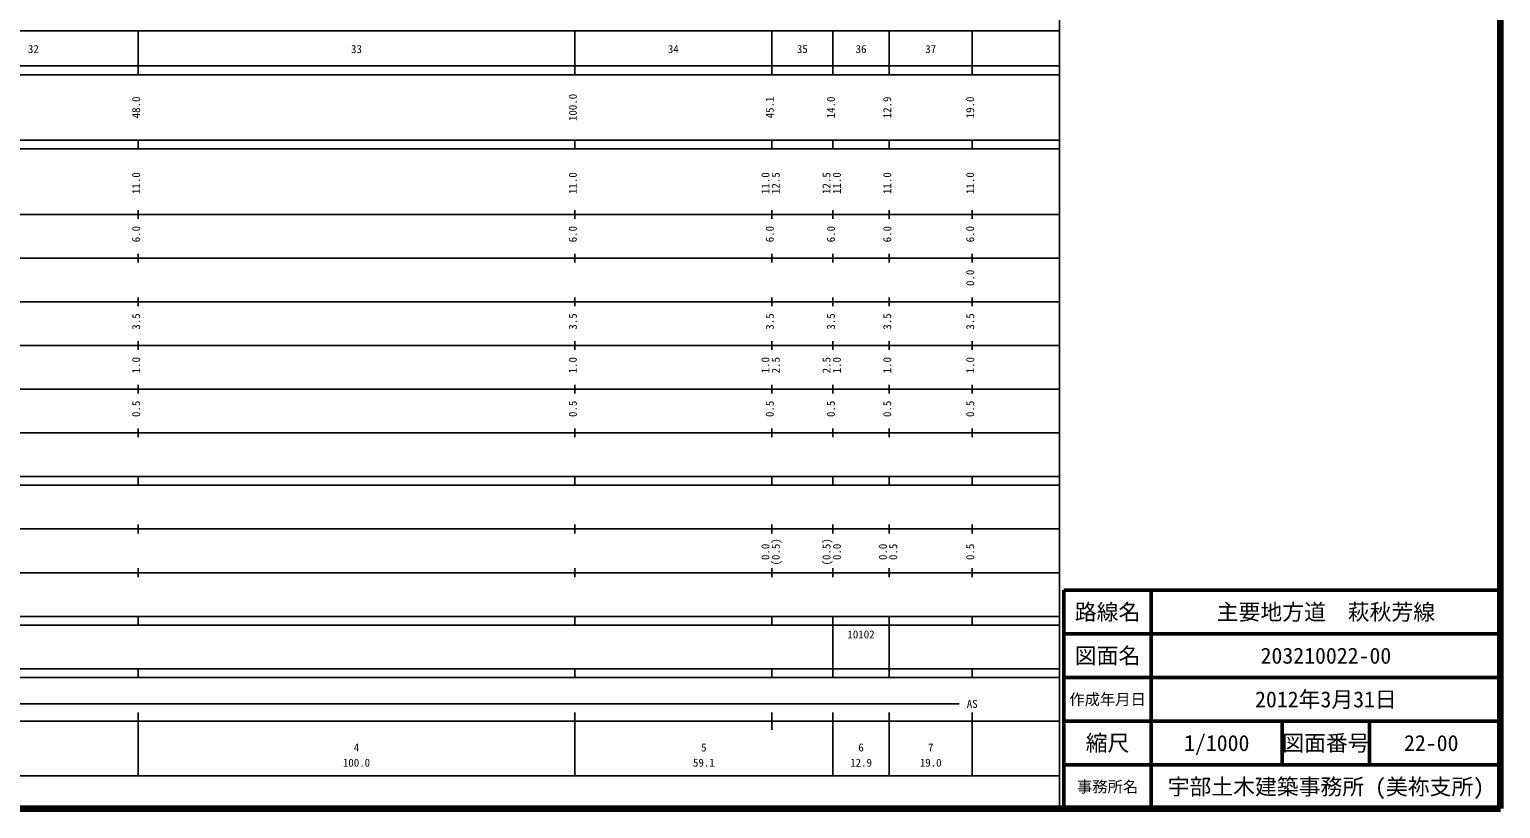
# Model space of a CAD drawing. Units: millimetres on the paper, enlarged 1000 times. Extents: x 40000 to 680000, y 20000 to 380000.
# Drawn here: x 343102 to 680000, y 20000 to 198357 of the extents above; entities that cross this region are included whole.
import ezdxf
from ezdxf.enums import TextEntityAlignment as Align

# ---------------------------------------------------------------- set-up
doc = ezdxf.new("R2010")
doc.units = ezdxf.units.MM
doc.header["$LTSCALE"] = 1000
for name, color, linetype, lineweight in [('M-TTL', 2, 'Continuous', 140), ('M-TTL-BAND', 7, 'Continuous', 25), ('M-TTL-FRAM', 2, 'Continuous', 50), ('M-TTL-LINE', 7, 'Continuous', 50)]:
    doc.layers.add(name, color=color, linetype=linetype, lineweight=lineweight)
doc.layers.add('M-TTL-TXT', color=7, linetype='Continuous')
doc.styles.add('ＭＳ ゴシック', font='')
doc.styles.get('ＭＳ ゴシック').set_extended_font_data('MS Gothic')

msp = doc.modelspace()

# ---------------------------------------------------------------- linework, layer by layer
at = {"layer": 'M-TTL'}
for p, q in [((680000, 20000), (680000, 380000)), ((40000, 20000), (680000, 20000))]:
    msp.add_line(p, q, dxfattribs=at)
at = {"layer": 'M-TTL-BAND'}
for p, q in [((579000, 20000), (579000, 370000)), ((68000, 198000), (579000, 198000)), ((368000, 188000), (368000, 198000)), ((468000, 188000), (468000, 198000)), ((513100, 188000), (513100, 198000)), ((527100, 188000), (527100, 198000)), ((540000, 188000), (540000, 198000)), ((559000, 188000), (559000, 198000)), ((40000, 190000), (579000, 190000)), ((40000, 188000), (579000, 188000)), ((40000, 173000), (579000, 173000)), ((368000, 171000), (368000, 173000)), ((468000, 171000), (468000, 173000)), ((513100, 171000), (513100, 173000)), ((527100, 171000), (527100, 173000)), ((540000, 171000), (540000, 173000)), ((559000, 171000), (559000, 173000)), ((40000, 171000), (579000, 171000)), ((40000, 156000), (579000, 156000)), ((368000, 155000), (368000, 157000)), ((468000, 155000), (468000, 157000)), ((513100, 155000), (513100, 157000)), ((527100, 155000), (527100, 157000)), ((540000, 155000), (540000, 157000)), ((559000, 155000), (559000, 157000)), ((46000, 146000), (579000, 146000)), ((368000, 145000), (368000, 147000)), ((468000, 145000), (468000, 147000)), ((513100, 145000), (513100, 147000)), ((527100, 145000), (527100, 147000)), ((540000, 145000), (540000, 147000)), ((559000, 145000), (559000, 147000)), ((52000, 136000), (579000, 136000)), ((368000, 135000), (368000, 137000)), ((468000, 135000), (468000, 137000)), ((513100, 135000), (513100, 137000)), ((527100, 135000), (527100, 137000)), ((540000, 135000), (540000, 137000)), ((559000, 135000), (559000, 137000)), ((46000, 126000), (579000, 126000)), ((368000, 125000), (368000, 127000)), ((468000, 125000), (468000, 127000)), ((513100, 125000), (513100, 127000)), ((527100, 125000), (527100, 127000)), ((540000, 125000), (540000, 127000)), ((559000, 125000), (559000, 127000)), ((52000, 116000), (579000, 116000)), ((368000, 115000), (368000, 117000)), ((468000, 115000), (468000, 117000)), ((513100, 115000), (513100, 117000)), ((527100, 115000), (527100, 117000)), ((540000, 115000), (540000, 117000)), ((559000, 115000), (559000, 117000)), ((46000, 106000), (579000, 106000)), ((368000, 105000), (368000, 107000)), ((468000, 105000), (468000, 107000)), ((513100, 105000), (513100, 107000)), ((527100, 105000), (527100, 107000)), ((540000, 105000), (540000, 107000)), ((559000, 105000), (559000, 107000)), ((40000, 96000), (579000, 96000)), ((368000, 94000), (368000, 96000)), ((468000, 94000), (468000, 96000)), ((513100, 94000), (513100, 96000)), ((527100, 94000), (527100, 96000)), ((540000, 94000), (540000, 96000)), ((559000, 94000), (559000, 96000)), ((40000, 94000), (579000, 94000)), ((368000, 83000), (368000, 85000)), ((468000, 83000), (468000, 85000)), ((513100, 83000), (513100, 85000)), ((527100, 83000), (527100, 85000)), ((540000, 83000), (540000, 85000)), ((559000, 83000), (559000, 85000)), ((49000, 84000), (579000, 84000)), ((368000, 73000), (368000, 75000)), ((468000, 73000), (468000, 75000)), ((513100, 73000), (513100, 75000)), ((527100, 73000), (527100, 75000)), ((540000, 73000), (540000, 75000)), ((559000, 73000), (559000, 75000)), ((40000, 74000), (579000, 74000)), ((40000, 64000), (579000, 64000)), ((40000, 62000), (579000, 62000)), ((368000, 62000), (368000, 64000)), ((468000, 62000), (468000, 64000)), ((513100, 62000), (513100, 64000)), ((527100, 62000), (527100, 64000)), ((527100, 52000), (527100, 62000)), ((540000, 62000), (540000, 64000)), ((540000, 52000), (540000, 62000)), ((559000, 62000), (559000, 64000)), ((40000, 52000), (579000, 52000)), ((368000, 50000), (368000, 52000)), ((468000, 50000), (468000, 52000)), ((513100, 50000), (513100, 52000)), ((527100, 50000), (527100, 52000)), ((540000, 50000), (540000, 52000)), ((559000, 50000), (559000, 52000)), ((40000, 50000), (579000, 50000)), ((71000, 44000), (556000, 44000)), ((368000, 27500), (368000, 42000)), ((468000, 27500), (468000, 42000)), ((513100, 38000), (513100, 42000)), ((527100, 27500), (527100, 42000)), ((540000, 27500), (540000, 42000)), ((559000, 27500), (559000, 42000)), ((40000, 40000), (579000, 40000)), ((68000, 27500), (579000, 27500))]:
    msp.add_line(p, q, dxfattribs=at)
at = {"layer": 'M-TTL-FRAM'}
for p, q in [((680000, 70000), (580000, 70000)), ((580000, 70000), (580000, 20000))]:
    msp.add_line(p, q, dxfattribs=at)
at = {"layer": 'M-TTL-LINE'}
for p, q in [((600000, 70000), (600000, 20000)), ((680000, 60000), (580000, 60000)), ((680000, 50000), (580000, 50000)), ((680000, 40000), (580000, 40000)), ((630000, 40000), (630000, 30000)), ((650000, 40000), (650000, 30000)), ((680000, 30000), (580000, 30000))]:
    msp.add_line(p, q, dxfattribs=at)

# ---------------------------------------------------------------- texts
at = {"layer": 'M-TTL-BAND', "style": 'ＭＳ ゴシック'}
for s, p in [('32', (344000, 192405)), ('33', (418000, 192405)), ('34', (490550, 192405)), ('35', (520100, 192405)), ('36', (533550, 192405)), ('37', (549500, 192405)), ('AS', (559000, 42500)), ('4', (418000, 32523)), ('5', (497550, 32523)), ('6', (533550, 32523)), ('7', (549500, 32523)), ('100.0', (418000, 29033)), ('59.1', (497550, 29033)), ('12.9', (533550, 29033)), ('19.0', (549500, 29033))]:
    msp.add_text(s, height=1833, dxfattribs=at).set_placement(p, align=Align.BOTTOM_CENTER)
for s, p in [('48.0', (369000, 180500)), ('100.0', (469000, 180500)), ('45.1', (514100, 180500)), ('14.0', (528100, 180500)), ('12.9', (541000, 180500)), ('19.0', (560000, 180500)), ('11.0', (369000, 163174)), ('11.0', (469000, 163174)), ('11.0', (513100, 163174)), ('12.5', (515470, 163174)), ('12.5', (527100, 163174)), ('11.0', (529470, 163174)), ('11.0', (541000, 163174)), ('11.0', (560000, 163174)), ('6.0', (369000, 151500)), ('6.0', (469000, 151500)), ('6.0', (514100, 151500)), ('6.0', (528100, 151500)), ('6.0', (541000, 151500)), ('6.0', (560000, 151500)), ('0.0', (560000, 141500)), ('3.5', (369000, 131500)), ('3.5', (469000, 131500)), ('3.5', (514100, 131500)), ('3.5', (528100, 131500)), ('3.5', (541000, 131500)), ('3.5', (560000, 131500)), ('1.0', (369000, 121500)), ('1.0', (469000, 121500)), ('1.0', (513100, 121500)), ('2.5', (515470, 121500)), ('2.5', (527100, 121500)), ('1.0', (529470, 121500)), ('1.0', (541000, 121500)), ('1.0', (560000, 121500)), ('0.5', (369000, 111500)), ('0.5', (469000, 111500)), ('0.5', (514100, 111500)), ('0.5', (528100, 111500)), ('0.5', (541000, 111500)), ('0.5', (560000, 111500)), ('(0.5)', (515470, 78764)), ('(0.5)', (527100, 78764)), ('0.0', (513100, 78764)), ('0.0', (529470, 78764)), ('0.0', (540000, 78764)), ('0.5', (542370, 78764)), ('0.5', (560000, 78764))]:
    msp.add_text(s, height=1833, rotation=90, dxfattribs=at).set_placement(p, align=Align.BOTTOM_CENTER)
msp.add_text('10102', height=1833, dxfattribs=at).set_placement((530425, 58405), align=Align.BOTTOM_LEFT)
at = {"layer": 'M-TTL-TXT', "style": 'ＭＳ ゴシック'}
for s, height, p in [('路線名', 3666, (590000, 65000)), ('路線名', 3666, (590000, 65000)), ('主要地方道\u3000萩秋芳線', 3666, (640000, 65000)), ('図面名', 3666, (590000, 55000)), ('図面名', 3666, (590000, 55000)), ('203210022-00', 3666, (640000, 55000)), ('2012年3月31日', 3666, (640000, 45000)), ('作成年月日', 2566, (590000, 45000)), ('作成年月日', 2566, (590000, 45000)), ('縮尺', 3666, (590000, 35000)), ('縮尺', 3666, (590000, 35000)), ('1/1000', 3666, (615000, 35000)), ('図面番号', 3666, (640000, 35000)), ('図面番号', 3666, (640000, 35000)), ('22-00', 3666, (664125, 35000)), ('宇部土木建築事務所 (美祢支所)', 3666, (640000, 25000)), ('事務所名', 2566, (590000, 25000)), ('事務所名', 2566, (590000, 25000))]:
    msp.add_text(s, height=height, dxfattribs=at).set_placement(p, align=Align.MIDDLE_CENTER)

doc.saveas('drawing.dxf')
